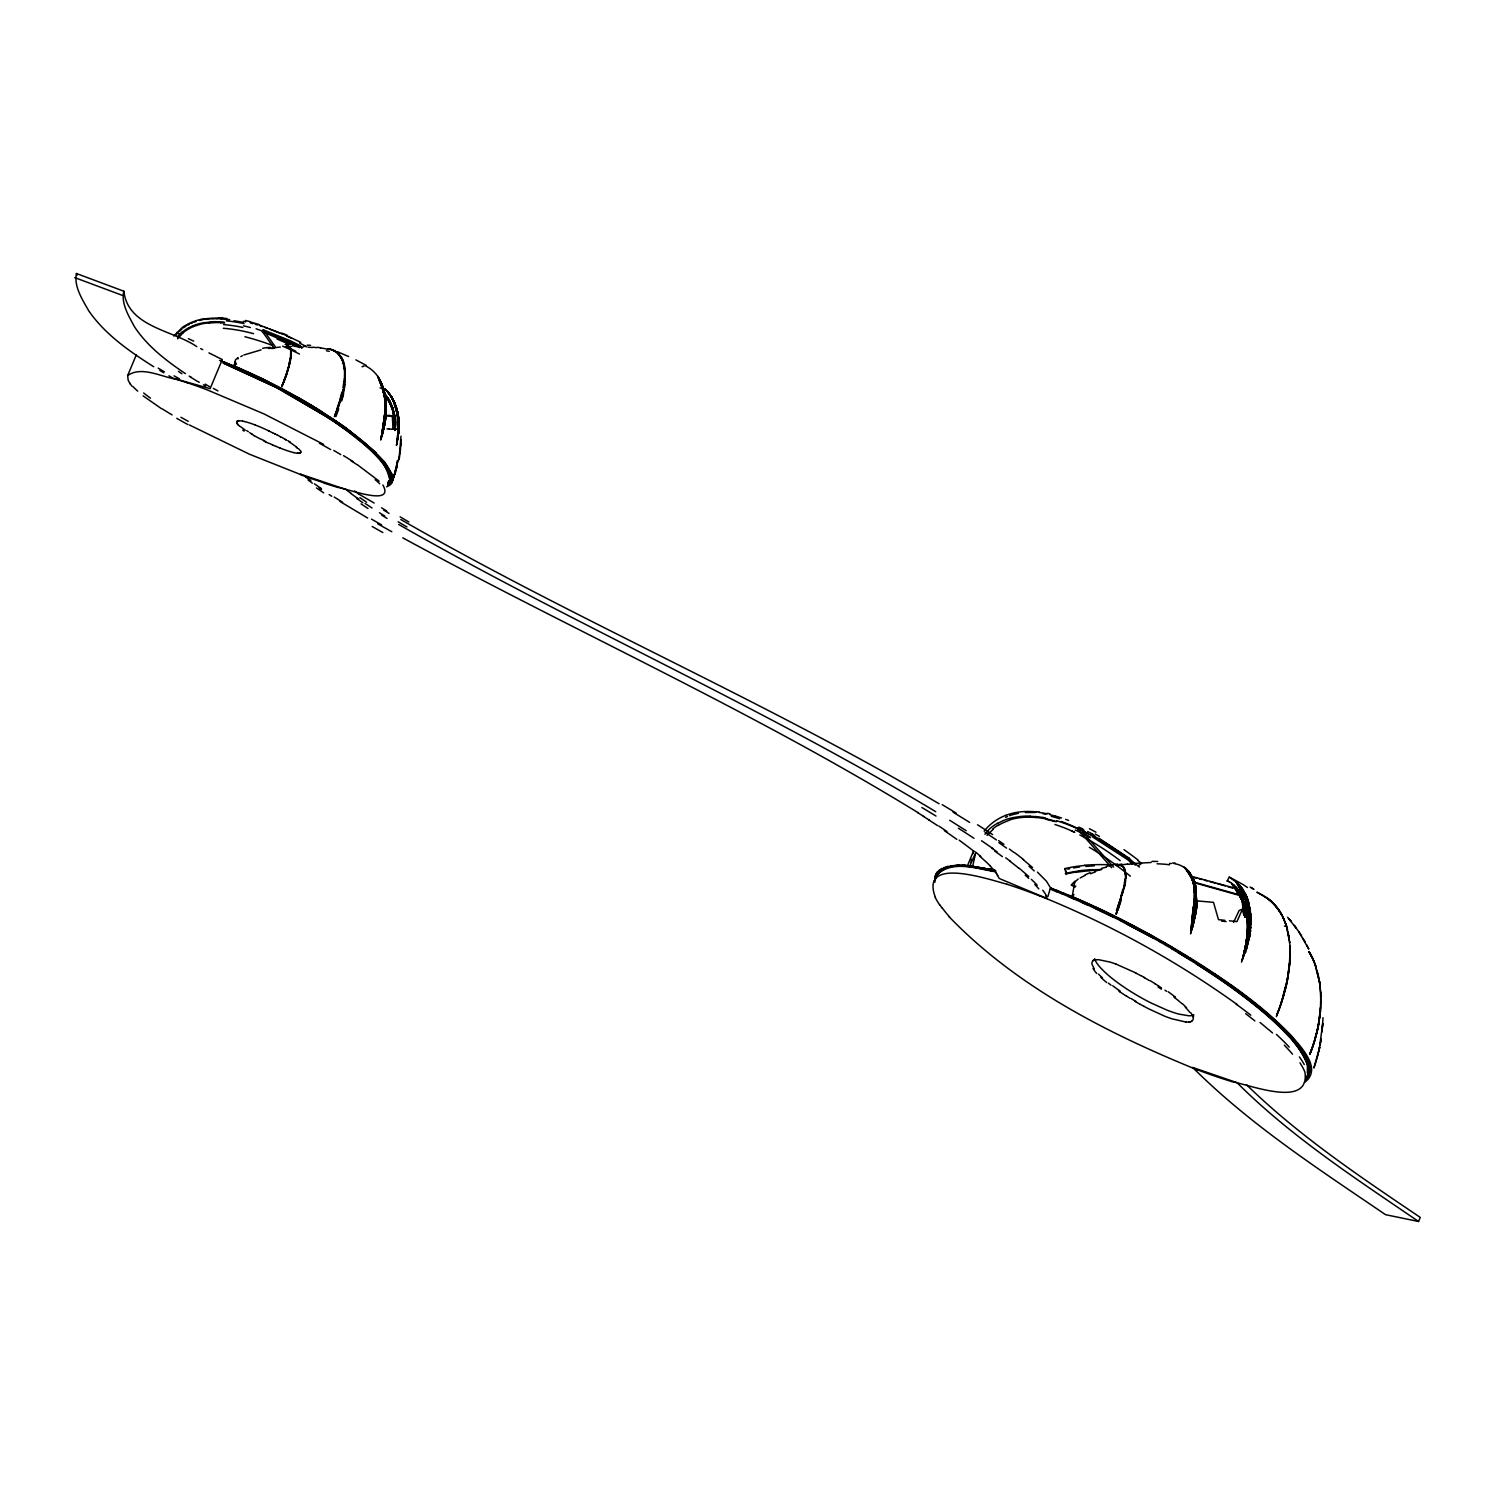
<?xml version="1.0" encoding="UTF-8"?>
<svg xmlns="http://www.w3.org/2000/svg" width="1495" height="1495" viewBox="0 0 1495 1495"><rect width="100%" height="100%" fill="white"/><g stroke="black" fill="none" stroke-linecap="round" stroke-linejoin="round"><path stroke-width="1.5" d="M385.355 416.488L385.486 402.902L385.093 418.394L382.57 433.774L385.56 414.582L385.374 400.324L385.093 418.394L381.972 435.886C385.99 416.619 389.354 393.577 377.618 376.142A49.877 40.795 -52.8 0 0 369.9 368.443L366.069 366.032M383.337 392.662C392.699 402.211 395.764 416.208 394.755 429.214L398.511 429.196C399.371 414.563 395.596 399.128 384.757 388.663C395.128 398.735 399.52 413.629 398.997 427.832L397.408 411.312L399.034 422.524L398.455 433.998L398.959 424.374L396.138 407.032L398.399 416.544L398.455 433.998M398.417 418.768L398.399 431.326L396.904 409.649L396.007 406.603L398.417 418.768L398.455 430.261L398.268 417.441L398.417 418.768L396.474 408.116L391.522 396.923L396.474 408.116L398.548 420.114L398.305 432.391C399.819 417.535 396.941 401.37 386.271 390.251C398.305 402.828 400.529 421.31 397.745 437.773C400.268 422.655 398.642 406.135 389.074 393.596C397.221 404.771 399.987 418.974 398.567 432.578L398.343 415.759L399.128 424.561M1247.876 930.189L1247.97 904.344L1245.503 896.309L1247.876 930.189L1247.465 902.251L1237.711 883.153L1229.096 877.042L1227.358 880.798C1241.018 887.114 1246.026 902.718 1246.026 916.865L1242.382 896.346M344.859 374.647L344.859 372.685M398.716 429.756L397.24 410.807L393.615 400.959L398.623 419.31L397.427 439.941L398.716 429.756L397.595 438.857L398.212 416.021L392.606 399.034L396.736 408.939L398.623 419.31M1247.708 931.871L1248.418 906.512L1239.523 885.021C1252.492 899.355 1248.83 921.294 1246.83 938.748L1247.97 904.344L1237.711 883.153C1254.099 905.036 1251.782 934.45 1242.551 958.501L1250.68 930.451L1245.634 952.595M291.338 352.596L290.516 360.183M390.868 479.689L390.868 478.437A282.761 48.606 22.7 0 0 390.438 475.746A300.364 51.634 22.7 0 0 389.391 472.756A313.782 53.951 22.7 0 0 386.663 467.767A332.955 57.24 22.7 0 0 382.608 462.217A341.047 58.641 22.7 0 0 377.319 456.255L372.965 451.901A341.047 58.641 22.7 0 0 365.584 445.174A332.955 57.24 22.7 0 0 360.033 440.52A313.782 53.951 22.7 0 0 350.839 433.307A300.364 51.634 22.7 0 0 344.168 428.411A282.761 48.606 22.7 0 0 333.46 420.936L279.901 389.111L223.129 362.874M398.978 459.806L400.996 436.166M1244.531 915.127L1244.625 906.176L1241.654 896.907L1243.728 915.276M395.11 428.374L393.204 409.985L389.354 400.753L394.082 413.498L395.054 429.196L394.026 413.573L388.345 398.754L393.334 410.62L395.11 428.374L392.662 408.266L383.505 392.606C392.718 402.734 395.951 416.769 394.736 430.149C396.025 418.17 393.372 405.444 386.084 395.708C389.504 400.324 401.968 427.458 392.475 429.102M398.773 420.992L397.259 441.044M1174.117 863.605C1203.157 868.128 1193.44 908.642 1192.449 927.647L1197.476 900.924L1213.51 902.363L1218.462 919.631L1224.816 920.303M394.886 420.506L394.717 430.28L394.773 419.235L392.494 407.743L394.886 420.506L394.773 429.065L394.643 417.965L394.811 430.186L394.325 415.087L388.345 399.015L392.662 408.266L395.371 422.842L394.325 414.321L395.334 427.906L393.278 410.209M1244.812 949.4L1249.577 925.498L1249.764 907.409C1252.773 922.116 1247.989 937.047 1244.401 951.212C1248.531 932.787 1254.398 911.707 1245.41 893.804L1249.521 915.631L1246.83 938.748M1125.642 877.247L1124.782 869.492M1244.475 914.921L1244.625 906.176L1236.982 888.217L1245.036 908.212L1245.877 914.622L1241.224 894.122L1245.653 912.417L1245.316 916.659M1125.828 877.528L1125.586 876.089M1279.776 1007.611A211.412 195.602 -42.1 0 0 1283.588 995.633A194.836 180.409 -41.9 0 0 1286.653 983.71L1287.382 979.673A162.17 149.911 -42.3 0 0 1289.195 968.012L1289.979 953.044M1290.204 956.781L1289.961 949.437M1192.861 910.343L1191.104 932.17C1192.917 910.791 1204.858 883.825 1184.246 867.156L1194.954 882.536L1196.953 906.194L1194.094 879.396L1197.252 903.522M395.054 429.046L394.082 413.498L391.933 406.285L394.456 415.311L395.334 426.243L394.755 417.142L392.643 408.21L395.128 427.047L394.568 416.638L392.082 406.584L387.261 397.334C393.465 406.771 395.783 418.394 394.829 429.57M1308.293 1071.915L1308.162 1068.047A464.254 79.814 22.7 0 0 1306.275 1061.431A504.207 86.691 22.7 0 0 1302.369 1053.882L1300.631 1051.172A541.994 93.176 22.7 0 0 1296.501 1045.491M934.412 881.134L935.758 874.724M934.786 880.237L934.954 878.107M1309.433 1072.42L1308.312 1064.253A489.986 84.243 22.7 0 0 1306.368 1059.506A518.503 89.139 22.7 0 0 1303.547 1054.349A534.35 91.868 22.7 0 0 1299.828 1048.817A553.318 95.138 22.7 0 0 1292.652 1039.866A564.194 97.007 22.7 0 0 1276.562 1023.421A553.318 95.138 22.7 0 0 1264.62 1012.825A534.35 91.868 22.7 0 0 1255.781 1005.537A518.503 89.139 22.7 0 0 1246.288 998.099A489.986 84.243 22.7 0 0 1230.927 986.756L1194.243 961.64M1309.975 1069.392L1309.153 1074.176M400.996 439.717L400.753 445.809L400.903 443.286M1322.047 1031.924L1323.019 1017.665M394.755 428.673C395.82 416.451 392.662 403.725 384.832 394.119C392.587 403.818 395.895 416.488 394.811 428.785M1244.718 917.014L1244.625 906.176L1235.318 886.479L1244.158 904.213L1244.289 913.296M344.523 376.516L344.597 374.498A60.08 28.237 -61.8 0 0 342.243 359.136M1244.7 916.827L1245.036 908.212L1238.514 890.067L1245.372 910.287L1244.999 916.771M394.549 402.94L397.67 412.676L398.885 422.674L398.062 414.601L395.39 404.958L398.716 422.823L398.231 433.457C400.025 417.479 396.53 400.305 384.757 388.663M1249.446 928.059L1250.268 910.436L1249.241 930.675L1244.401 951.212M291.039 353.381L290.983 354.352A57.128 9.269 -66.8 0 1 290.628 357.66L290.236 360.052M385.504 405.537L384.794 420.338L381.972 435.886M394.717 429.812L393.708 412.078M398.716 422.823L398.118 434.54C400.043 419.703 397.446 403.669 387.71 391.896C397.726 404.042 400.062 420.394 398.006 435.606C399.763 422.524 398.436 408.658 391.522 397.165L396.175 407.126L398.436 417.666L398.773 428.355M1280.897 1003.575A205.151 189.454 -42.5 0 0 1284.448 991.596A193.565 178.765 -42.5 0 0 1286.504 983.691A180.353 166.786 -42.2 0 0 1287.943 975.824A153.35 141.763 -42.3 0 0 1289.961 960.519L1289.998 956.8M1125.586 878.63L1125.548 877.397M1244.943 917.22L1245.372 910.287L1239.934 892.029L1245.653 912.417L1245.279 916.958M238.023 357.697L235.537 359.79L233.968 366.593A92.914 15.978 22.7 0 1 243.535 370.741L244.619 371.227A101.604 17.473 22.7 0 1 250.001 373.657L251.085 374.161A111.116 19.099 22.7 0 1 257.589 377.226L259.775 378.272M1322.533 1026.972L1322.776 1023.29L1319.263 1049.042M385.729 412.695L384.962 393.353L385.43 420.357L382.832 432.728L385.729 412.695L385.168 397.782L385.56 414.582L383.112 431.7L385.878 410.826L384.85 395.315M1194.355 920.247L1195.925 899.504L1193.87 884.797L1195.757 901.635L1194 921.705L1195.533 903.802L1194.187 887.245L1195.757 901.635M1289.512 964.275L1289.811 960.519M1249.241 930.675L1250.624 913.576L1248.998 933.31L1243.971 953.025L1248.68 935.982L1250.866 916.79L1248.68 935.982L1243.522 954.838L1250.997 923.462L1250.997 920.079L1248.306 938.692L1243.055 956.669L1250.885 926.919L1246.867 946.97L1241.504 962.182M1318.721 1023.01L1320.477 1007.406M1320.365 1011.293L1320.814 995.95M400.436 449.752L400.716 446.519M398.791 426.953L397.894 436.69C399.875 422.562 398.492 407.462 390.344 395.353L394.867 403.575L397.932 414.395L398.754 424.188M344.242 378.683L343.065 387.411M384.72 416.526L381.038 439.025L385.28 410.957L381.356 437.979M290.983 356.782L291.245 350.914M1320.421 1011.255L1319.375 1019.104M400.062 453.004L400.361 450.443L399.034 459.47L399.501 456.909M385.261 394.979L385.261 421.366L385.504 396.642L377.618 376.142L385.261 394.979L385.43 420.357C382.888 414.059 393.577 413.685 392.475 419.198A123.711 112.891 57.1 0 1 392.849 429.252L395.353 429.252M1246.55 940.504L1249.521 915.631L1246.55 896.309L1249.633 918.023L1245.578 945.812L1249.652 922.976L1249.166 904.475L1249.577 925.498L1245.204 947.606M1192.449 927.647L1194.58 910.548L1194.468 895.243L1194.954 908.269L1193.253 924.658L1195.271 906.007L1194.393 889.805L1195.533 903.802L1193.645 923.181L1195.271 906.007L1194.486 892.478L1194.954 908.269L1192.861 926.134L1194.355 898.103M290.553 357.772L290.721 349.363M389.466 478.68C383.038 450.238 351.755 435.419 330.619 418.45M1228.61 881.433L1229.525 882.013M387.541 485.445L390.363 481.932L391.354 477.297A282.761 48.606 22.7 0 0 390.924 474.588A300.364 51.634 22.7 0 0 389.877 471.598A313.782 53.951 22.7 0 0 387.149 466.627M391.335 478.531L390.756 481.016M343.7 385.299L344.037 383.094M1193.814 908.717L1193.384 911.333M936.094 878.63L936.375 876.874M1308.013 1073.653L1308.648 1066.907A464.254 79.814 22.7 0 0 1306.761 1060.291A504.207 86.691 22.7 0 0 1302.855 1052.742L1301.117 1050.032A541.994 93.176 22.7 0 0 1296.969 1044.332M934.842 878.369L935.235 876.35M1309.919 1071.261L1308.63 1075.821M1320.571 1042.37L1321.188 1038.651M385.093 418.394L382.272 434.839L385.448 408.228L381.673 436.932M971.059 862.148L971.563 859.289M1250.997 923.462L1247.391 944.186L1242.046 960.332L1250.343 934.039L1246.269 949.774M1320.403 1043.23L1320.104 1045.005L1320.814 1040.95M1287.905 975.73L1287.176 979.655A184.24 170.094 -42.6 0 1 1285.289 987.522M398.156 436.858L396.437 445.417L398.305 435.437M396.025 467.617L396.455 465.207M1192.898 913.987L1193.141 912.641M396.661 444.314L396.885 443.23M972.778 865.717L975.282 854.729M1124.147 888.236L1124.502 886.498M380.702 440.072L383.281 428.168M1318.758 1051.265L1319.599 1047.434L1313.899 1067.953M1318.852 1050.854L1319.693 1047.042M341.925 394.437L342.486 392.082M1317.824 1055.059L1318.665 1051.658M136.363 354.745L127.636 375.619L128.196 380.291A301.093 37.431 20.6 0 0 130.383 383.841M1316.572 1059.656L1317.73 1055.47M394.549 474.793L395.203 472.42M389.242 481.409L390.027 479.166A268.539 46.177 22.7 0 0 390.046 475.485L389.746 474.102A299.467 51.484 22.7 0 0 387.934 469.542L385.972 466.16A323.069 55.539 22.7 0 0 383.43 462.553A335.029 57.595 22.7 0 0 378.515 456.704A340.374 58.511 22.7 0 0 372.348 450.387A335.029 57.595 22.7 0 0 362.313 441.417L350.372 431.924A299.467 51.484 22.7 0 0 340.318 424.58L336.767 422.113A268.539 46.177 22.7 0 0 325.63 414.657L321.761 412.171M340.411 399.109L339.701 401.538A91.27 42.477 -62 0 1 337.272 408.957L334.581 416.582M972.834 853.776L973.619 851.141M1307.378 1073.317L1307.396 1064.795M1315.301 1063.823L1316.441 1060.067M288.068 370.031L286.554 374.759A44.887 8.129 -65.5 0 1 284.816 379.674M935.889 878.032L936.879 875.248M1307.508 1075.297L1308.499 1072.513M286.797 373.021L287.302 371.451M339.178 404.136L337.515 409.088M286.479 374.834L287.003 373.245M393.54 477.092L392.101 481.801L392.942 479.503A86.878 82.898 78.8 0 0 395.072 472.42L396.1 467.599A85.028 81.309 78.1 0 1 393.615 477.129M1314.03 1067.561L1315.151 1064.216M967.919 864.671L973.114 851.963M286.199 374.703L281.808 386.42L284.741 379.749M1119.792 903.559L1118.335 907.689M336.263 411.461L337.16 408.976M1119.363 905.746L1116.111 914.155L1117.475 909.82M1279.645 1007.574L1276.599 1015.423A211.131 195.247 -42.2 0 0 1283.327 995.502M1147.394 934.095L1144.18 932.338A232.809 40.029 22.7 0 0 1134.481 927.143A217.167 37.338 22.7 0 0 1129.622 924.601A191.248 32.89 22.7 0 0 1106.991 913.221A161.946 27.844 22.7 0 0 1097.33 908.624A139.857 24.051 22.7 0 0 1072.064 897.28L1074.905 881.228L1071.354 885.04L1074.886 887.208L1075.802 885.993M335.31 413.947L336.375 411.443M1318.964 1023.01A164.73 161.385 54.9 0 1 1316.347 1034.802A175.027 171.383 55.5 0 1 1311.433 1050.35L1309.844 1054.181L1311.152 1050.237M334.338 416.451L335.422 413.947M1118.484 907.577A57.053 12.857 -65.1 0 1 1116.036 913.95L1117.008 912.025M970.049 865.287L975.581 852.972M153.723 366.742C129.691 351.512 105.416 334.749 88.915 311.091C82.561 300.009 73.629 286.236 76.451 273.51L123.861 291.226C127.991 326.994 172.411 329.984 196.779 346.597M185.455 373.638C166.281 360.781 147.332 346.279 134.475 326.77C128.832 316.174 120.759 303.167 123.861 291.226M274.37 348.447L262.466 331.684L263.251 329.797L289.937 340.598L300.252 345.663L301.728 347.886M300.252 345.663L299.467 347.55L262.466 331.684M1047.845 896.645L1050.499 887.824L1046.556 881.359L1037.437 872.108M1078.773 827.763L1077.97 829.65L1111.645 867.661M1132.07 864.297L1128.519 860.204L1129.304 858.317L1099.012 838.284M1418.549 1221.49C1355.722 1178.527 1291.119 1136.686 1237.019 1082.66L1192.674 1067.449C1250.119 1124.819 1318.758 1169.165 1385.529 1214.669L1418.549 1221.49L1420.25 1217.397C1359.871 1176.602 1298.763 1135.77 1246.456 1084.66M287.096 346.223L286.816 346.092M329.947 349.101L328.171 348.709M1116.522 865.343L1119.512 865.175M388.943 480.568L388.831 480.811A222.325 38.216 22.7 0 1 388.438 481.539A213.094 36.627 22.7 0 1 388.121 482.007M390.27 482.025L390.849 480.773M936.393 876.406C947.4 857.887 974.553 867.399 991.671 869.567M1307.994 1074.139L1305.826 1078.194M1072.064 897.28L1073.971 894.44M935.272 875.883L936.505 873.211M1309.115 1074.662L1305.714 1079.988M127.636 375.619C141.259 365.696 161.198 376.777 176.148 379.244M1233.543 922.434L1239.131 910.492L1242.513 909.016L1236.963 921.611L1229.451 920.789M233.968 366.593L234.958 363.266L234.36 366.032A90.41 15.548 22.7 0 1 237.574 367.434A98.427 16.931 22.7 0 1 242.003 369.358A99.922 17.174 22.7 0 1 245.329 370.835A107.266 18.445 22.7 0 1 250.917 373.376A113.19 19.454 22.7 0 1 257.645 376.516A121.039 20.818 22.7 0 1 259.887 377.581A126.421 21.734 22.7 0 1 268.876 381.972A145.576 25.023 22.7 0 1 283.377 389.447L285.601 390.643A156.863 26.966 22.7 0 1 289.993 393.017A155.312 26.704 22.7 0 1 293.282 394.829A162.88 28.013 22.7 0 1 296.552 396.642A193.322 33.245 22.7 0 1 301.934 399.707L305.13 401.557M389.261 481.259L387.878 483.016M388.158 483.315L389.728 480.25A268.539 46.177 22.7 0 0 389.578 476.625L389.279 475.242A299.467 51.484 22.7 0 0 387.467 470.682L385.504 467.318A323.069 55.539 22.7 0 0 382.944 463.693A335.029 57.595 22.7 0 0 377.973 457.788A340.374 58.511 22.7 0 0 371.881 451.546A335.029 57.595 22.7 0 0 361.846 442.557L349.905 433.064A299.467 51.484 22.7 0 0 339.832 425.739L336.282 423.272A268.539 46.177 22.7 0 0 325.144 415.816L275.192 386.925L223.297 363.173M389.634 482.941L390.382 481.782M937.122 874.893C952.222 859.532 977.468 869.025 995.894 871.809M936.393 873.454L937.477 871.828M936.019 874.369C951.325 858.99 976.702 868.539 995.315 871.361M1307.303 1077.82L1308.368 1076.176M173.738 336.039L182.577 327.218A41.337 39.505 -53.2 0 1 185.586 325.387A45.635 43.187 -50.4 0 1 191.958 322.229A52.493 49.204 -47.6 0 1 197.097 320.378A59.669 55.464 -45.3 0 1 200.722 319.519M175.812 335.347L176.915 333.946M177.55 338.823L182.932 332.993M1138.91 865.306L1141.563 863.4L1137.975 860.597M987.018 835.35L993.091 829.37M1071.354 885.04L1078.175 879.041M177.569 336.786L178.671 335.59M388.868 483.782L389.746 482.698M984.906 834.247L987.933 831.108M937.365 872.071L941.738 868.408M1306.107 1079.072L1307.396 1077.559M387.915 484.548L388.962 483.539M182.166 332.282L184.67 330.339A38.627 36.216 -46.9 0 1 188.725 327.797M938.561 870.8L947.961 866.166M235.332 365.247L235.051 362.089M183.287 327.91L186.202 325.947M240.807 356.632L242.396 355.698M1197.476 900.924L1194.561 902.457L1196.206 902.606M243.853 354.988L261.083 349.886M1005.481 817.373L1007.518 816.513M943.494 867.773L959.248 865.007M1095.2 871.23L1101.591 869.212M200.162 324.284L205.376 323.2A68.116 62.285 -40.9 0 1 209.02 322.901M1190.039 1021.87L1188.693 1022.075M1116.429 865.53L1117.755 865.287M1095.069 959.977L1096.414 959.771A52.605 8.391 23.2 0 1 1098.806 959.734L1110.224 962.126A25.023 3.906 23.2 0 1 1115.999 964.107M204.759 322.546L201.264 323.219A52.661 48.98 -45.2 0 0 196.256 324.546A46.775 43.635 -45.9 0 0 193.135 325.704M286.143 346.373L289.04 346.485L290.31 347.999M268.651 348.503L272.725 347.905M1121.68 864.857L1127.697 864.017M950.371 865.923L966.088 865.25M275.659 347.55L280.35 347.064M1117.382 865.343L1118.652 865.194M1117.681 865.474L1119.419 865.362M1132.182 863.531L1151.131 862.503M285.695 346.653L291.413 346.448M1025.383 812.514L1035.306 812.476M388.588 416.115L392.176 415.909M295.15 346.448L300.532 346.335M398.511 429.196L396.773 429.233M1169.52 863.475L1171.426 863.493M1030.167 816.102L1027.738 816.064A107.92 87.177 80.5 0 0 1020.674 816.457L1013.984 817.447A84.355 68.135 87.5 0 0 1007.63 818.998A75.572 60.678 -89.2 0 0 1001.706 821.353A70.433 56.193 -86.9 0 0 997.987 823.315M304.027 346.354L305.746 346.41M962.462 865.306L994.212 869.847M287.264 346.242L288.329 346.186M389.242 429.009L392.811 429.252M1186.245 1022.113L1172.061 1018.843A25.247 4.242 23.2 0 1 1164.474 1016.095L1149.263 1009.106A52.661 8.727 23.2 0 1 1144.03 1006.359M297.841 453.247L297.356 453.209A28.087 3.177 21.3 0 1 295.823 453.041A22.873 2.598 21.3 0 1 293.786 452.611M1119.138 865.231L1120.297 865.25M1036.521 811.692L1039.156 811.972M1226.106 921.593L1221.508 921.088M969.694 865.811L995.689 870.464M384.794 415.629L387.261 415.928M317.351 347.307L320.491 347.737M242.564 421.067L238.901 420.674A44.065 5.102 20.9 0 0 238.247 420.768M1042.968 817.447L1045.64 817.952M1120.017 865.119L1121.044 865.418M1119.923 865.306L1121.642 865.848M1047.304 813.28L1050.088 813.878M287.769 346.279L290.628 349.531M243.423 321.35L245.741 321.855M293.711 452.574L292.983 452.406A17.921 2.037 21.3 0 1 290.665 451.77A16.071 1.794 21.2 0 1 282.349 448.911A17.921 2.093 21.3 0 1 280.219 448.182M1193.328 876.836L1232.515 887.525M1194 877.584L1196.598 878.219M329.61 349.157L331.385 349.456M329.853 349.288L332.675 350.092M1195.084 882.947L1239.131 895.318M1194.412 882.199L1238.57 894.608M1199.214 878.854L1201.812 879.508M1204.409 880.181L1207.026 880.854M331.554 349.979L333.609 350.54M250.431 323.013L252.804 323.63M1209.623 881.545L1214.856 882.966M1217.453 883.676L1225.283 885.918M1231.226 1081.558C1248.549 1084.193 1310.218 1109.365 1304.948 1072.27A489.93 80.58 21.3 0 0 1301.472 1065.3L1299.996 1062.833M255.178 324.303L257.57 325.013M1227.881 886.684L1233.095 888.236M256.093 328.807L277.659 336.506L301.99 347.886M1006.808 884.143C989.97 879.938 919.219 855.121 935.384 897.336M1056.722 820.736C1085.202 829.538 1110.654 845.908 1134.238 863.811M259.252 325.05L281.938 333.852M259.981 325.742L262.391 326.508M331.049 349.512L332.768 349.905M187.137 382.683L190.968 383.972A78.487 9.25 21.8 0 1 207.057 389.803L264.129 413.984L323.649 444.389M337.571 351.774L348.615 356.52M264.821 327.312L267.231 328.152M1120.745 865.287L1122.353 865.979M311.128 478.736L249.422 454.2L189.398 424.972M269.679 329.031L279.49 332.824M74.75 277.603L122.16 295.3M1115.961 964.069L1135.77 972.89M1197.532 1069.971C1107.44 1033.288 1017.422 987.578 949.175 916.827M219.653 360.426L223.783 362.033M1050.742 887.918L1057.002 890.609M1050.63 888.179L1075.615 898.364M1050.256 889.076L1056.516 891.767M1040.352 896.122C1109.907 924.19 1176.154 960.687 1237.075 1004.472M223.615 361.715L262.709 379.02L301.878 400.137M223.502 361.977L227.95 363.696M1056.834 890.31L1063.132 893.094M1056.348 891.468L1062.646 894.253M227.726 363.659L232.173 365.434M332.507 349.774L334.058 350.447M332.413 349.961L336.356 351.979M1309.713 1054.068L1309.9 1054.143A178.877 175.158 55.4 0 0 1315.282 1038.763M1063.001 892.814L1069.336 895.673M1062.515 893.954L1075.129 899.504M231.968 365.415L249.385 372.965M275.996 446.37L277.08 446.818A21.154 2.373 21.3 0 0 280.275 448.126M1069.243 895.412L1081.931 901.13M1068.757 896.551L1087.818 905.148M281.135 333.142L300.757 342.318M355.903 359.884L366.182 365.378M236.285 367.228L244.974 371.022M392.195 481.782L392.008 481.708A86.56 82.674 78.4 0 0 395.577 469.972M1075.447 898.346L1120.876 919.369M1081.913 900.887L1127.323 922.957M1081.446 902.046L1120.39 920.528M272.688 444.931L269.343 443.398M282.144 386.514L281.808 386.42A44.831 8.11 -65.5 0 0 286.685 373.133M249.366 373.021L253.758 374.983M1094.789 906.717L1114.336 916.099M1094.303 907.876L1113.85 917.257M253.758 375.058L293.338 395.297M268.24 430.616L269.362 431.158M258.186 377.132L284.648 390.55M1082.716 829.613L1084.043 830.267M260.859 378.796L263.045 379.861A130.943 22.518 22.7 0 1 268.502 382.552A135.746 23.341 22.7 0 1 272.856 384.757M208.926 352.895L222.288 359.566L210.122 388.663L173.046 378.179L168.935 375.824M1259.911 893.711L1256.903 892.179L1267.984 898.644A60.174 55.595 -42.4 0 1 1278.505 909.521A63.295 58.473 -42.8 0 1 1283.159 917.388L1284.448 920.21M1121.343 865.698L1122.857 866.558M1120.652 919.5L1153.467 936.655M1120.166 920.658L1152.981 937.813M333.721 350.503L335.291 351.082M202.722 349.643L200.704 348.615M1127.155 922.826L1133.864 926.358M1126.669 923.985L1159.429 941.42M280.462 388.719L278.294 387.579A151.873 26.106 22.7 0 0 273.959 385.318M1133.659 926.209L1140.386 929.815M281.546 389.298L285.881 391.615A164.114 28.218 22.7 0 1 290.179 393.97M1090.771 833.705L1094.863 835.929M1140.143 929.647L1153.355 936.898M1141.059 975.656L1144.591 977.599M1143.974 1006.359L1140.442 1004.416M280.275 436.708L281.322 437.287M402.809 537.845C573.762 631.077 752.172 710.723 918.248 812.775M288.684 392.699L310.25 405.052M1092.714 837.05L1128.519 860.204M1146.609 933.16L1178.807 951.586M391.821 531.753L377.73 523.829M254.225 435.662L258.336 437.923A65.014 7.643 20.9 0 0 260.485 439.044M1259.818 893.618L1262.677 895.281M297.748 397.446L308.306 403.426A199.994 34.385 22.7 0 1 311.446 405.294L313.52 406.547M1159.447 940.299L1166.287 943.924M1158.961 941.439L1165.82 945.083M1251.147 887.638L1253.969 889.301M367.639 518.036L340.019 501.479M1250.063 887.002L1253.034 888.74M1165.801 943.924L1172.641 947.624M1165.315 945.083L1172.155 948.764M205.675 386.084L203.488 384.813M285.302 439.549L286.255 440.109M939.028 803.731C764.169 700.52 576.734 620.724 400.809 519.531M1174.36 949.474L1171.239 947.624A283.658 48.774 22.7 0 0 1166.511 944.877L1163.353 943.046A278.855 47.952 22.7 0 0 1160.176 941.233A270.483 46.494 22.7 0 0 1149.001 934.973M163.628 372.741L159.815 370.461M398.735 524.483C575.033 625.172 761.721 706.761 935.702 811.673M306.195 402.342L315.576 407.799A221.148 38.029 22.7 0 1 319.65 410.303L343.364 426.038A242.769 41.748 22.7 0 1 345.999 427.906L376.086 452.63M305.615 402.304L314.342 407.537M1172.099 947.606L1214.762 974.385M1171.613 948.764L1190.767 960.033M1175.911 950.409L1180.564 953.193M198.2 381.655L199.227 382.29M1242.625 884.33L1230.03 877.415A149.388 4.934 -20.3 0 0 1229.675 877.285M1178.34 951.306L1191.141 959.117M1177.854 952.464L1208.633 971.451M953.081 812.177L969.657 822.399M1182.096 954.128L1186.694 956.931M1187.927 956.576L1169.053 945.307A293.151 50.4 22.7 0 0 1162.624 941.626A278.051 47.803 22.7 0 0 1159.391 939.794A271.529 46.681 22.7 0 0 1152.888 936.169A250.394 43.056 22.7 0 0 1141.432 929.927L1139.788 929.049A223.689 38.459 22.7 0 0 1129.902 923.854A205.207 35.282 22.7 0 0 1123.287 920.453A199.639 34.329 22.7 0 0 1119.979 918.79A191.285 32.89 22.7 0 0 1116.672 917.145A176.148 30.292 22.7 0 0 1111.719 914.697A175.999 30.255 22.7 0 0 1106.767 912.286A162.918 28.013 22.7 0 0 1096.881 907.596L1095.237 906.83A142.791 24.555 22.7 0 0 1072.513 896.701M358.295 493.78L374.124 503.03M314.455 407.294L322.471 412.284M313.8 407.219L318.379 410.041M1189.478 957.529C1225.713 980.271 1261.612 1004.584 1291.306 1035.643C1300.818 1046.78 1322.122 1068.458 1305.341 1081.819A283.041 48.662 22.7 0 1 1304.462 1082.305M1184.507 955.043L1197.196 962.929M1188.207 957.884L1192.748 960.706M384.72 516.018L379.487 512.766M949.68 820.269L966.2 830.697M386.794 511.066L381.561 507.795M335.048 350.951L337.534 352.614M334.936 351.119L338.431 353.698M1243.466 884.853L1245.111 885.9M317.818 409.705L330.096 417.535M191.154 377.319L189.211 376.086M288.965 441.772L289.824 442.314A108.799 12.222 21.5 0 1 292.198 443.884L297.356 447.696M1262.602 895.187L1265.331 896.981A61.033 56.399 -42.7 0 1 1270.227 900.737A59.875 55.315 -42.9 0 1 1280.019 912.156M1196.617 962.593L1203.139 966.742M1196.131 963.733L1219.21 978.963A464.254 79.814 22.7 0 1 1235.3 990.344A504.207 86.691 22.7 0 1 1250.138 1001.575L1254.791 1005.257A541.994 93.176 22.7 0 1 1267.741 1016.095A558.326 95.998 22.7 0 1 1296.389 1045.36M323.013 413.48L326.863 415.965M161.46 408.677L143.071 395.839M329.124 494.546L331.759 496.247M1202.541 966.387L1209.006 970.554M372.049 508.001L365.116 503.441M985.055 832.285L996.418 839.928M327.797 416.582L333.833 420.039A282.761 48.606 22.7 0 1 344.56 427.495A300.364 51.634 22.7 0 1 351.213 432.41M1208.371 970.18L1231.301 985.859M938.841 826.044L946.896 831.482M1211.791 973.039L1221.583 979.711M1245.914 886.423L1247.484 887.488M981.524 840.732L992.829 848.506M357.398 464.739L379.113 481.166M1214.856 974.123L1231.413 985.597A489.986 84.243 22.7 0 1 1246.774 996.941A518.503 89.139 22.7 0 1 1256.267 1004.378A534.35 91.868 22.7 0 1 1265.106 1011.685A553.318 95.138 22.7 0 1 1277.048 1022.262A564.194 97.007 22.7 0 1 1293.138 1038.707A553.318 95.138 22.7 0 1 1300.314 1047.659A534.35 91.868 22.7 0 1 1304.032 1053.19A518.503 89.139 22.7 0 1 1306.854 1058.348A489.986 84.243 22.7 0 1 1308.798 1063.094L1309.713 1067.654M319.183 487.912L321.575 489.556M245.329 430.205L240.209 426.374M1164.997 990.195L1166.586 991.278M1122.072 865.848L1123.474 866.857M1118.484 990.68L1120.054 991.764M1222.966 980.664L1227.021 983.504M356.688 497.592L358.707 499.031M1228.367 984.457C1257.444 1007.256 1292.334 1028.971 1307.265 1064.272M312.362 483.147L308.138 480.063M1265.256 896.888L1267.76 898.701A60.006 55.427 -42.9 0 1 1279.926 912.062L1282.99 917.481A70.9 65.5 -42.8 0 1 1286.41 926.227L1289.811 942.467M959.211 840.171L970.124 848.356A457.47 63.052 23 0 1 974.179 851.515M1009.387 849.067L1014.171 852.617M1005.743 857.794L1010.489 861.382M336.188 351.661L342.187 359.211M351.007 493.443L345.887 489.463L300.495 474.158L302.308 475.597M1173.949 996.679L1175.332 997.744M1111.103 985.242L1108.412 983.112M1022.972 859.457L1032.522 867.511M1019.272 868.315L1028.784 876.481M1065.935 869.66L1064.889 868.782L1066.346 874.313L1066.066 871.211M289.058 346.784L290.03 347.569M979.543 856L985.952 861.737A383.15 53.988 23.1 0 1 990.045 865.773M1268.732 1029.588L1272.563 1032.989M337.179 352.652L339.346 354.689A61.613 28.442 -63.4 0 1 340.972 356.95M1122.558 866.427L1123.848 867.623M1182.638 1003.911L1186.563 1007.705M1102.45 977.973L1098.545 974.123M375.544 453.172L373.358 451.004A341.047 58.641 22.7 0 0 365.957 444.277A332.955 57.24 22.7 0 0 360.407 439.623M298.72 448.911L299.093 449.285A96.932 10.876 21.3 0 1 299.953 450.313L300.252 450.649M375.656 452.91L377.618 455.284M990.082 865.792L996.567 873.267M338.169 353.567L339.103 354.558A61.575 28.442 -63.4 0 1 341.402 358.071L342.056 359.361A58.454 27.415 -61.9 0 1 344.13 367.135L344.298 368.929M1113.607 867.044L1082.23 831.762M1287.625 917.257L1298.538 931.273L1308.779 949.101L1306.611 944.765M289.413 347.083L290.46 348.914M1129.304 858.317L1135.247 865.138M1123.175 866.726L1124.745 868.819M1288.858 918.678L1291.269 921.593L1289.456 919.388M382.851 484.997C395.596 507.627 345.27 487.931 338.001 487.482A78.45 8.802 21 0 1 323.144 482.81M383.524 392.961L389.205 400.249L392.942 409.163L394.773 419.235M275.173 346.56L263.251 329.797M383.505 392.606L389.205 400.249L393.334 410.62M1294.707 925.947L1296.445 928.32L1294.165 925.218M940 905.073L941.962 907.913M1243.952 914.379L1243.036 900.438L1231.6 883.377L1243.634 902.289L1244.083 913.8M1190.805 1012.806L1191.777 1014.301M1094.303 969.003L1092.023 964.275A127.654 20.5 23.2 0 1 1091.985 962.743A114.536 18.389 23.4 0 1 1092.228 961.864A105.229 16.893 23.2 0 1 1092.752 961.154A91.905 14.763 23.2 0 1 1093.518 960.575M1123.661 867.306L1125.828 874.967A62.977 13.38 -66.7 0 1 1125.754 878.967M1123.567 867.492L1125.473 871.641M1301.64 936.038L1299.024 932.02M1281.663 914.566L1280.112 911.95A60.174 55.595 -43 0 0 1267.909 898.532M1246.886 900.214L1235.767 881.415L1247.465 902.251L1248.007 928.526L1246.232 898.233L1248.213 925.218L1246.979 918.621M1305.397 942.485L1303.005 938.299M1045.883 896.14L1047.061 898.532L1000.062 878.836M1312.124 957.79L1310.517 954.726A69.349 67.948 54.9 0 0 1308.835 951.717A69.985 68.695 54.5 0 1 1313.675 960.911L1316.291 967.377L1312.311 957.697A70.676 69.349 54.6 0 0 1309.059 951.567A72.265 70.882 54.6 0 1 1313.825 960.855M1123.997 868.128L1125.866 876.219M290.385 347.812L291.207 351.904M391.148 404.379L390.288 402.547L393.671 411.723L395.072 429.719L393.671 411.723L391.148 404.379L394.082 413.498L394.979 430.541L394.755 417.142M1282.897 917.407L1286.616 926.153M236.453 364.238L235.089 361.584M236.976 422.786L236.752 421.796A64.958 7.568 21.1 0 1 236.976 421.254A58.996 6.877 21.4 0 1 237.313 420.786M1313.582 960.93L1315.095 964.088M1314.909 964.144L1320.216 984.85M1285.513 923.05L1286.354 926.134M76.451 273.51L76.974 275.286M1316.048 967.489L1320.16 984.887L1320.889 1003.593A135.69 133.074 53.9 0 1 1319.992 1015.161A153.35 150.173 55.6 0 1 1317.955 1026.897A168.318 164.824 55.5 0 1 1314.946 1038.67M1286.541 926.059L1287.513 929.255M1317.151 970.797L1318.833 977.711M1192.954 1016.955L1193.103 1017.534A127.748 20.612 23.5 0 1 1193.197 1019.123A114.536 18.482 23.5 0 1 1192.879 1019.964A105.099 16.95 23.4 0 1 1192.319 1020.655A91.999 14.744 22.3 0 1 1191.534 1021.235M1287.232 929.217L1289.606 942.504M396.81 409.163L399.034 422.524M1288.185 932.338L1288.709 935.758M1309.414 1065.3L1309.882 1069.654M300.85 451.976L300.813 451.752A86.131 9.699 21.1 0 0 300.607 450.78M394.175 414.414L395.222 420.917L394.325 414.321M1288.821 935.608L1289.232 939.084M1319.431 981.299L1320.608 992.25M1319.487 981.262L1320.01 984.869M1244.401 905.484L1246.026 916.865M291.151 350.166L290.946 352.633M1245.223 912.324L1245.821 916.865M1244.718 894.44L1248.288 923.592L1245.503 896.309M344.373 367.284L344.56 369.059M394.736 416.432L395.371 422.842M1243.728 914.604L1242.382 898.644L1243.765 913.707L1243.634 902.289L1233.524 884.872L1244.158 904.213L1244.251 915.276M934.898 879.994L934.954 882.218M1289.531 942.411L1290.092 945.943M1125.866 873.622L1125.941 874.799M1243.036 900.438L1243.821 914.006M385.859 417.311L384.271 390.176L385.579 419.329L384.962 393.353M398.66 418.507L398.997 426.094M1320.87 992.213L1321.019 995.95M1290.148 949.418L1290.278 953.119M1029.008 866.259A455.097 62.771 22.9 0 1 1034.204 870.931M1014.899 852.86A509.104 69.237 22.6 0 1 1023.664 859.681M998.866 842.694A560.102 73.573 22.8 0 1 1006.583 848.132M998.585 840.62A590.413 78.226 22.6 0 1 1003.893 844.339M977.543 824.773A695.306 92.522 22.2 0 1 992.661 834.621M942.186 804.665A873.921 109.116 22.5 0 1 956.202 813.112M408.864 521.979A663.331 72.451 21.2 0 1 400.099 516.822M389.074 513.42A638.888 71.723 20.9 0 1 383.692 510.113M366.611 502.208A591.983 54.586 23.1 0 1 359.865 497.648M358.408 493.686A270.539 103.977 -37.6 0 1 354.502 490.939M997.221 875.192A366.125 52.568 23.3 0 1 999.295 878.518M1042.744 890.198A418.021 58.903 23.4 0 1 1046.799 896.514M996.118 873.08A362.724 52.213 23.1 0 1 997.782 875.416M1034.802 884.517A428.299 65.724 20.6 0 1 1038.763 888.815M1031.326 879.303A435.251 59.725 23.5 0 1 1037.231 885.264M1025.196 875.154A454.91 61.818 23.7 0 1 1028.728 878.331M975.413 851.963A440.857 60.772 23 0 1 980.795 856.448M1009.816 861.139A508.805 67.78 23.5 0 1 1018.637 868.09M994.698 851.085A559.728 72.283 23.5 0 1 1002.416 856.635M944.354 830.659A547.917 73.274 23.1 0 1 956.819 839.368M991.82 848.151A590.02 76.675 23.5 0 1 997.165 851.944M958.407 828.23A694.839 88.784 23.2 0 1 973.955 838.284M929.049 820.082A640.178 84.411 22.8 0 1 937.608 825.651M923.405 816.363A693.418 92.522 22.7 0 1 929.348 820.176M917.594 812.57A708.144 94.708 22.6 0 1 923.723 816.457M921.892 807.524A873.398 108.219 23.2 0 1 936.019 816.064M382.869 532.556A936.393 115.526 20.2 0 1 372.124 526.446M381.673 524.932A819.802 94.092 20.7 0 1 371.507 519.139M406.939 526.931A663.406 73.087 21.1 0 1 398.156 521.792M387.037 518.41A638.944 72.321 20.8 0 1 381.655 515.084M342.598 502.264A633.263 72.209 20.8 0 1 334.245 497.031M367.994 508.487A592.076 54.306 23.1 0 1 361.061 503.89M323.724 492.864A606.204 69.966 20.6 0 1 316.454 487.931M362.837 502.712A529.959 59.651 21 0 1 356.576 498.321M321.406 488.622A595.029 68.265 20.8 0 1 314.455 483.819M356.408 497.499A525.193 58.772 20.9 0 1 350.746 493.35M310.941 480.885A545.413 68.284 19.1 0 1 304.887 476.363M188.351 338.692A262.447 22.967 35.1 0 1 193.659 341.122M176.69 332.507A289.507 20.052 33.8 0 1 179.512 333.647M217.952 390.924A237.537 26.461 22.3 0 1 213.393 388.382M179.512 378.889A295.449 33.451 22.1 0 1 174.074 375.843M209.506 386.626A251.478 28.517 22.2 0 1 205.151 384.103M164.375 371.825A325.069 38.365 21.8 0 1 158.152 368.106M197.62 381.487A272.296 32.086 21.8 0 1 190.594 377.151M181.885 373.75A298.122 36.721 21.5 0 1 178.41 371.358M394.456 474.756A87.757 83.739 78.9 0 1 392.101 481.764M395.502 472.513A81.216 77.964 76.8 0 0 397.745 460.46A75.927 72.956 76.7 0 1 397.427 462.908M396.979 465.319A80.562 77.422 76.5 0 1 396.007 470.14M397.502 460.423A78.114 74.993 77 0 1 396.381 467.655M338.748 408.92A95.437 44.439 -62 0 1 335.889 416.619M339.253 401.669A93.288 41.411 -62.6 0 1 336.842 409.013M340.897 399.165A90.896 42.047 -62.1 0 1 337.758 409.051M341.757 394.512A87.289 40.384 -62.1 0 1 338.991 404.173M343.588 393.559A86.916 42.122 -61.4 0 1 341.645 401.034M345.046 384.551A81.776 39.375 -61.4 0 1 341.963 398.866M341.85 392.12A84.542 38.907 -62.2 0 1 340.019 399.221M342.598 393.97A80.599 38.739 -61.4 0 0 344.056 386.887A73.629 35.245 -61.3 0 0 344.953 380.197M343.102 391.821A77.665 37.076 -61.4 0 0 344.411 384.888A73.554 34.908 -61.5 0 0 344.934 380.515M343.7 387.074A79.59 37.842 -61.6 0 1 342.766 391.727M344.448 382.832A68.228 32.46 -61.4 0 0 345.102 374.441A63.313 30.068 -61.4 0 0 344.897 368.723M345.046 376.142A69.611 33.002 -61.5 0 1 344.728 380.347M344.485 368.742A64.005 30.292 -61.5 0 1 344.485 378.515M341.215 356.595A59.594 28.087 -61.6 0 1 345.158 372.423M342.093 359.772A58.66 27.172 -62.7 0 1 344 367.639M339.197 354.95A60.305 27.732 -63.6 0 1 341.981 359.94M286.236 375.095A44.7 7.98 -65.5 0 1 281.901 386.644M286.05 374.871A46.382 8.297 -65.5 0 0 289.133 364.388A49.522 7.737 -67 0 0 289.694 361.809M289.245 364.799A46.551 8.241 -65.6 0 1 286.648 373.657M290.142 360.202A48.158 8.372 -65.8 0 1 287.208 371.564M290.422 360.332A48.475 8.428 -65.8 0 1 287.956 370.162M290.161 361.64A49.522 7.811 -66.9 0 1 289.544 364.332M290.609 357.679A52.418 8.372 -66.9 0 1 289.955 361.379M290.198 358.221A52.886 8.391 -67 0 1 289.226 363.192M282.63 346.149A308.325 187.828 1.1 0 1 299.467 354.035M299.691 343.121A309.428 190.444 0.7 0 1 306.98 346.933M286.236 346.634A305.298 190.332 0.1 0 1 295.804 351.232M277.136 339.085A285.545 194.593 -4.8 0 1 289.17 344.411M286.816 336.057A292.272 198.573 -4.7 0 1 291.749 338.3M282.462 333.292A284.723 200.367 -6.9 0 1 287.395 335.441M244.9 336.749A237.051 171.925 -9 0 1 272.426 345.438M259.476 324.677A213.449 171.065 -18 0 0 254.692 323.238A199.639 163.011 -20.2 0 0 249.945 321.93M223.278 328.246A161.796 131.429 -19.6 0 1 253.571 333.703M243.498 325.835A185.268 152.583 -21.3 0 1 250.356 327.536M245.367 320.472A185.399 154.658 -23.1 0 1 250.057 321.631M223.54 324.621A143.333 121.151 -25 0 1 242.863 327.461M226.306 320.864A150.696 127.019 -24.5 0 1 244.077 323.611M233.949 320.771A154.826 131.653 -25.9 0 1 243.012 322.378M221.073 319.033A121.712 106.949 -31.7 0 1 229.688 319.687M222.606 318.192A118.516 104.538 -32.4 0 1 226.922 318.51M224.157 322.079A108.051 96.016 -34.2 0 0 220.045 321.855A97.138 87.084 -36.1 0 0 216.027 321.911M220.625 322.845A108.537 96.147 -33.5 0 1 224.717 323.069M218.438 317.706A106.182 95.082 -35.7 0 1 222.68 317.856M220.643 322.64A96.633 86.635 -36.1 0 0 216.644 322.584A79.814 72.321 -38.7 0 0 209.02 323.107M216.943 318.734A101.492 90.896 -35.8 0 1 221.11 318.79M218.382 318.155A96.484 86.673 -36.4 0 0 214.271 318.211A83.701 75.946 -38.9 0 0 208.31 318.491A73.031 66.864 -41.2 0 0 204.46 318.94M210.272 321.911A81.833 74.339 -39.3 0 1 216.065 321.668M212.869 318.79A90.616 81.814 -37.6 0 1 216.943 318.659M212.888 318.603A77.497 70.975 -41.3 0 0 206.964 319.164A68.751 63.313 -42.7 0 0 205.058 319.388M204.778 322.714A68.826 62.958 -41 0 1 210.272 322.06M200.704 319.407A65.817 60.903 -44 0 1 204.441 318.678M199.489 320.453A62.155 57.8 -45.4 0 1 203.17 319.631M193.808 326.489A47.765 44.383 -45 0 1 200.199 324.396M194.238 322.135A53.39 50.026 -47.5 0 1 195.957 321.537M188.744 327.853A41.71 38.982 -46.3 0 1 193.154 325.779M193.771 326.396A40.029 37.45 -46.4 0 0 189.398 328.508A37.506 35.095 -46.4 0 0 186.688 330.152A34.665 32.385 -46.3 0 0 182.876 332.955M190.93 323.555A46.382 43.785 -49.6 0 1 192.575 322.827M187.772 325.144A42.29 40.159 -51.3 0 1 189.323 324.322M179.363 331.404A35.114 34.105 -57.2 0 1 181.96 329.068M178.503 335.422A38.179 35.245 -45.9 0 1 182.016 332.096M291.245 394.549A182.502 31.376 22.7 0 1 296.552 397.539A184.838 31.787 22.7 0 1 298.664 398.735A210.814 36.254 22.7 0 1 301.822 400.548M302.85 401.165A183.287 31.507 22.7 0 1 305.97 402.977L306.998 403.594A195.266 33.563 22.7 0 1 310.082 405.444A202.759 34.852 22.7 0 1 313.128 407.275A213.094 36.627 22.7 0 1 316.136 409.144A222.325 38.216 22.7 0 1 319.108 410.994L333.946 419.796A282.761 48.606 22.7 0 1 344.654 427.252A300.364 51.634 22.7 0 1 351.325 432.167A313.782 53.951 22.7 0 1 360.519 439.362A332.955 57.24 22.7 0 1 366.069 444.034A341.047 58.641 22.7 0 1 373.451 450.761L385.037 462.403L392.064 474.046A242.769 41.748 22.7 0 1 392.419 475.148L391.97 482.735A221.148 38.029 22.7 0 1 391.335 483.67L390.55 484.511A199.994 34.385 22.7 0 1 389.859 485.109L388.214 486.118A174.579 30.012 22.7 0 1 387.915 486.267M392.755 415.89A254.412 8.914 0 0 1 393.54 416.096M237.855 358.221A199.62 13.063 -71.4 0 1 238.041 358.912M262.671 348.298A127.729 38.646 -29.2 0 1 267.082 347.531M266.914 347.812A135.129 36.796 -27.3 0 1 270.09 347.326M271.791 348.559A148.809 33.918 -24.2 0 1 274.725 348.167M285.153 344.467A143.838 29.956 -20.5 0 1 290.273 344.28M292.59 345.906A150.49 28.087 -18.6 0 1 296.253 345.962M299.635 347.195A116.199 45.747 -18.4 0 1 303.111 347.195M307.185 345.139A121.73 49.185 -18.8 0 1 310.624 345.364M308.325 347.251A126.645 49.223 -17.6 0 1 312.474 347.531M312.829 347.251A132.457 51.671 -17.5 0 1 316.865 347.662M320.285 347.886A144.772 56.81 -17.5 0 1 327.797 349.269M326.415 350.764A152.826 58.828 -16.7 0 1 329.292 351.362M333.74 351.063A161.348 63.388 -17.7 0 1 337.048 352.072M364.126 365.939A144.604 6.933 -15.9 0 1 363.322 366.406M366.088 365.64A123.823 5.924 -11.5 0 1 365.901 365.826M363.135 366.35A116.629 5.737 -11.3 0 1 362.052 366.78M386.999 428.859A251.627 2.71 2.4 0 1 388.906 428.99M380.048 387.878A63.818 17.977 -9.1 0 1 383.467 389.055M387.261 486.566A188.65 32.441 22.7 0 1 386.588 486.828M382.907 460.89A332.955 57.24 22.7 0 1 386.962 466.44M377.805 455.097A341.047 58.641 22.7 0 1 383.168 461.151M382.795 461.151A332.955 57.24 22.7 0 1 386.869 466.683M389.765 471.859A300.364 51.634 22.7 0 1 390.812 474.849A282.761 48.606 22.7 0 1 391.26 477.54M150.49 398.137A342.093 42.365 20.4 0 1 143.651 393.017M137.69 391.129A333.964 41.262 20.6 0 1 133.074 386.663M132.195 386.383A316.136 40.44 19.6 0 1 130.028 383.729M176.354 379.356A78.973 9.512 21.5 0 1 187.305 382.795M319.407 443.249A283.714 33.899 21.2 0 1 330.713 449.603M333.759 450.443A301.28 32.367 22.1 0 1 340.767 454.611M343.532 455.657A315.333 22.668 25.2 0 1 353.1 461.619M350.914 460.74A334.263 35.039 22 0 1 356.838 464.553M375.152 479.689A316.959 32.348 22.4 0 1 379.73 483.801M322.528 482.343A78.002 8.914 20.8 0 1 310.792 478.363M187.922 424.58A283.975 34.927 20.2 0 1 176.765 418.338M188.239 421.328A301.598 36.87 20.3 0 1 180.914 417.255M172.112 414.9A316.716 38.608 20.4 0 1 162.338 408.939M239.555 426.15A113.059 13.156 21.1 0 1 238.303 424.954M238.004 424.842A100.053 11.792 20.8 0 1 236.957 423.496M237.63 423.72A95.045 11.063 21.1 0 1 237.032 422.805M238.079 421.085A48.232 5.569 20.5 0 1 238.826 421.011M242.695 421.123A21.154 2.411 21.3 0 1 244.769 421.609M244.638 421.534A17.865 2.056 21.5 0 1 246.974 422.188A16.09 1.887 21.6 0 1 255.271 424.991M255.271 425.028A17.865 2.074 21.5 0 1 257.327 425.832L258.373 426.262A22.873 2.654 21.5 0 1 261.7 427.626L264.895 429.084A35.319 4.093 21.5 0 1 268.278 430.635M269.1 431.102A45.691 5.046 21.5 0 1 272.426 432.709M272.651 432.765A53.932 6.129 21.4 0 1 274.856 433.868M274.8 433.849A57.894 6.391 21.5 0 1 276.967 434.97M277.435 435.101A69.2 7.942 21.3 0 1 280.63 436.802M282.069 437.493A86.093 9.755 21.4 0 1 286.012 439.754M287.694 440.539A96.913 11.212 21.2 0 1 290.31 442.184M296.309 447.323A108.855 12.147 21.4 0 1 297.823 448.593M300.738 451.938A69.237 7.755 21.6 0 1 300.663 452.723M300.439 452.649A57.95 6.428 19.2 0 1 299.934 452.854A53.839 6.092 20.9 0 1 299.411 453.004M299.86 453.191A44.831 5.12 21.4 0 1 298.869 453.34M298.439 453.153A37.076 4.186 21.1 0 1 297.505 453.097M275.79 446.37A28.106 3.289 21.2 0 1 272.408 444.893M268.539 443.249A44.009 5.232 20.9 0 1 265.12 441.623M265.699 441.754A48.457 5.737 20.9 0 1 263.475 440.651M264.671 440.932A58.959 6.578 21.2 0 1 261.401 439.287M254.318 435.699A95.194 11.1 20.9 0 1 251.403 434.017M252.468 434.316A100.501 11.549 21.1 0 1 249.684 432.672M244.096 431.121A99.586 13.829 18.8 0 1 242.695 430.093M248.413 431.737A113.078 12.95 21.3 0 1 246.768 430.672M1309.826 1054.162A178.559 174.84 55.4 0 0 1315.058 1038.707A166.263 162.824 55.6 0 0 1318.814 1023.029M1316.142 1034.746A174.728 171.159 54.7 0 1 1311.283 1050.294M1318.048 1026.915A167.085 163.684 54.9 0 1 1316.217 1034.764M1319.767 1015.161A155.162 151.892 56.2 0 1 1317.805 1026.897M1281.14 1003.631A214.738 198.573 -42.2 0 1 1276.375 1016.619M1281.159 1003.556A205.17 189.734 -42.2 0 0 1284.71 991.577A193.546 179.213 -41.9 0 0 1286.765 983.654A178.26 164.973 -42 0 0 1288.298 975.861M1285.177 987.504A198.723 183.53 -42.5 0 1 1283.084 995.464M1289.213 964.182A156.657 144.66 -42.7 0 1 1287.681 975.712M1289.045 968.087A163.852 151.481 -42.3 0 1 1287.924 975.824M1289.905 960.425A151.668 140.268 -42.2 0 1 1289.195 968.012M1116.335 910.418A55.726 12.465 -65.2 0 0 1119.811 900.7A55.502 12.408 -65.4 0 0 1122.11 893.206M1121.399 899.654A55.521 13.586 -64.7 0 1 1117.83 909.913M1121.568 895.075A55.82 12.352 -65.4 0 1 1117.83 906.587M1122.222 893.524A55.483 12.315 -65.4 0 1 1120.017 900.924M1123.642 888.123A55.894 12.315 -65.7 0 1 1121.867 895.206M1122.577 890.198A55.633 12.259 -65.7 0 1 1121.157 895.505M1122.427 892.851A55.82 12.408 -65.6 0 0 1123.306 889.301A56.231 12.483 -65.7 0 0 1124.016 885.9M1122.801 892.889A55.745 12.39 -65.6 0 0 1123.661 889.338A56.287 12.558 -65.6 0 0 1124.371 885.937M1125.174 882.33A57.352 12.764 -65.7 0 1 1124.333 887.245M1124.576 882.648A57.445 12.726 -65.8 0 1 1123.698 887.563M1125.455 878.836A58.361 13.006 -65.7 0 1 1124.67 884.984M1125.66 880.349A57.913 12.913 -65.7 0 1 1125.025 885.04M1125.118 880.013A59.669 12.539 -66.8 0 1 1124.726 883.04M1124.819 879.882A59.688 12.539 -66.8 0 1 1124.446 882.91M1125.249 878.537A60.435 12.857 -66.6 0 1 1124.969 881.433M1087.687 831.556A240.303 175.849 60.6 0 1 1093.2 834.416M1083.37 831.369A234.771 173.999 61.7 0 1 1087.426 833.369M1078.194 828.062A226.698 170.692 63.3 0 1 1083.52 830.529M1095.218 834.042A250.282 179.25 59 0 1 1099.404 836.378M1083.52 833.705A235.07 169.197 59.3 0 1 1090.117 837.181M1078.848 827.109A223.97 166.132 61.8 0 1 1082.81 828.959M1084.809 865.194A261.943 244.32 86.3 0 1 1108.991 864.745M1093.032 869.828A239.312 223.241 -83.4 0 1 1101.665 869.529M1089.743 870.538A254.748 237.873 89.3 0 1 1096.078 870.277M1078.605 870.856A199.956 186.445 -82.6 0 1 1093.013 869.604M1094.321 865.829A224.904 209.636 -83.7 0 0 1090.023 866.11A205.376 191.323 -82.7 0 0 1085.818 866.483M1075.709 872.389A183.549 170.916 -79.9 0 1 1089.762 870.763M1064.851 868.595A165.59 154.172 -82.1 0 1 1084.828 865.437M1065.3 873.491A151.537 140.717 -77 0 1 1078.624 871.024M1073.616 867.922A166.842 155.331 -81.8 0 1 1079.614 866.988M1066.271 873.94A142.754 132.756 -78.4 0 1 1075.671 872.108M1067.822 869.174A141.072 131.018 -78.8 0 1 1069.729 868.763M1118.578 851.496A312.642 199.396 53.7 0 1 1139.47 867.081M1089.332 847.291A284.013 182.035 54.2 0 1 1130.351 876.163M1123.978 849.665A309.689 202.965 54.7 0 1 1138.143 860.092M1071.074 830.585A252.543 170.094 55.7 0 1 1073.952 831.986M1079.801 834.957A252.543 170.094 55.7 0 1 1120.204 860.653M1095.218 836.826A276.65 186.669 55.7 0 1 1118.372 851.589M1089.425 828.735A249.534 179.12 59 0 1 1095.966 832.21M1075.204 830.024A228.959 166.992 60.5 0 1 1090.565 837.686M1061.394 821.484A215.429 156.826 60.1 0 1 1088.416 833.892M1054.947 824.511A191.678 143.501 62.8 0 1 1074.755 832.341M1065.636 819.335A197.321 150.005 64.5 0 1 1068.607 820.419M1055.732 816.195A181.4 139.596 66.1 0 1 1061.506 817.971M1045.622 818.718A164.001 128.439 69.2 0 1 1056.629 821.633M1051.303 816.363A176.26 135.484 66 0 1 1059.712 818.774M1046.892 819.578A161.666 126.888 69.7 0 1 1055.04 821.615M1050.069 814.775A170.355 132.382 67.8 0 1 1055.713 816.27M1046.911 819.092A146.286 116.161 72.5 0 0 1041.641 818.157A135.783 108.78 75.4 0 0 1036.54 817.447M1039.175 812.439A146.547 115.881 71.6 0 1 1047.285 813.841M1035.175 816.494A138.306 110.649 75 0 1 1042.949 817.541M1043.155 813.766A144.361 114.442 72.3 0 1 1045.827 814.214M1030.186 816.307A127.841 102.65 76.6 0 1 1035.175 816.662M1036.54 817.578A119.675 96.409 77.8 0 0 1029.177 817.186A110.499 89.345 80.5 0 0 1024.467 817.279A101.025 81.833 82.8 0 0 1019.926 817.672A92.858 75.217 85.1 0 0 1015.554 818.382A85.439 69.106 87.6 0 0 1011.349 819.391L1003.537 822.586A65.518 51.914 -84.2 0 0 998.062 825.52M1036.521 811.897A125.991 100.931 76.3 0 0 1028.84 811.486A115.956 93.157 78.1 0 0 1023.888 811.598A102.669 82.692 81 0 0 1016.787 812.383A91.251 73.479 83.8 0 0 1010.059 813.915A84.168 67.667 85.5 0 0 1005.78 815.373M1018.357 813.373A88.411 71.274 84.3 0 0 1011.704 814.943A81.384 65.444 86.6 0 0 1009.573 815.653M1005.78 815.354A78.114 62.641 86.9 0 0 1001.669 817.13A72.863 58.286 88.2 0 0 997.763 819.26A68.041 54.212 89.4 0 0 992.25 823.054A63.967 50.755 -89.6 0 0 988.812 826.025A60.903 48.251 -89.2 0 0 984.14 831.164M997.894 823.054A65.014 51.578 -85.4 0 0 990.886 827.763A62.099 48.345 -82.1 0 0 987.746 830.79M992.867 828.884A61.127 48.046 -82.6 0 1 997.95 825.203M1226.909 881.078A159.199 7.55 -19.9 0 1 1227.563 881.097M1080.081 878.032A69.48 66.023 -63 0 1 1085.314 875.304M1085.146 874.855A85.477 77.852 -51.6 0 1 1090.21 872.706M1090.472 873.734A100.651 84.056 -41.9 0 1 1095.33 871.94M1101.572 868.389A120.217 84 -32.8 0 1 1106.337 867.137M1106.412 866.465A125.879 83.066 -30.8 0 1 1111.159 865.381M1111.252 865.175A130.962 81.16 -28.8 0 1 1117.494 863.96M1117.326 864.82A136.849 79.852 -27.1 0 1 1121.923 864.073M1127.548 864.39A149.22 79.235 -24.5 0 1 1132.014 863.886M1151.972 861.4A182.913 89.98 -22.6 0 1 1157.691 861.456M1157.055 863.811A84.337 58.716 13.2 0 1 1169.482 864.764M1172.622 862.97A198.798 32.815 -20.4 0 1 1175.219 863.12M1285.943 926.227A368.013 3.121 5.4 0 1 1284.411 926.134M1242.681 908.96A110.649 96.409 48.7 0 1 1247.148 918.584M1219.696 977.805A464.254 79.814 22.7 0 1 1235.786 989.204A504.207 86.691 22.7 0 1 1250.624 1000.417L1255.277 1004.117A541.994 93.176 22.7 0 1 1268.208 1014.937A558.326 95.998 22.7 0 1 1296.856 1044.22M1246.662 997.202A518.503 89.139 22.7 0 1 1256.155 1004.64M1264.994 1011.928A553.318 95.138 22.7 0 1 1276.936 1022.524A564.194 97.007 22.7 0 1 1293.025 1038.95A553.318 95.138 22.7 0 1 1300.22 1047.92M1303.92 1053.452A518.503 89.139 22.7 0 1 1306.761 1058.61A489.986 84.243 22.7 0 1 1308.686 1063.337M1094.714 958.762A154.078 26.499 22.7 0 0 1096.302 962.275L1096.788 963.06A178.017 30.61 22.7 0 0 1100.993 968.274L1104.88 972.18A177.98 30.591 22.7 0 0 1112.149 978.44L1113.513 979.505A154.116 26.499 22.7 0 0 1120.858 984.962L1122.446 986.046A127.748 21.958 22.7 0 0 1125.66 988.232A114.536 19.697 22.7 0 0 1128.968 990.4A105.099 18.071 22.7 0 0 1132.369 992.53A91.98 15.81 22.7 0 0 1137.564 995.651A76.525 13.156 22.7 0 0 1142.853 998.641L1146.385 1000.566A52.661 9.063 22.7 0 0 1151.692 1003.276L1166.941 1010.097A25.322 4.354 22.7 0 0 1178.751 1014.077L1188.899 1015.796A52.661 9.063 22.7 0 0 1191.365 1015.684L1192.73 1015.423A76.525 13.156 22.7 0 0 1193.87 1014.993M949.549 916.94A552.776 96.913 21.8 0 1 942.28 908.007M939.72 904.98A518.466 88.597 21.9 0 1 935.16 897.262M1006.939 884.236A106.201 15.473 23.2 0 1 1040.389 896.196M1236.216 1004.173A517.98 73.722 24.8 0 1 1250.81 1015.198M1245.671 1013.703A534.369 88.261 22.6 0 1 1254.866 1020.898M1260.042 1022.468A552.365 80.095 24.7 0 1 1268.283 1029.438M1276.394 1034.39A562.512 85.57 24 0 1 1289.232 1047.117M1284.336 1045.229A553.804 82.86 24.6 0 1 1292.54 1054.181M1299.379 1056.909A534.145 82.393 23.9 0 1 1304.275 1064.589M1230.871 1081.277A106.182 18.426 23.1 0 1 1197.42 1069.766M1096.751 973.488A177.998 29.283 23 0 1 1093.032 968.517M1093.107 960.388A76.619 12.483 24.5 0 1 1094.247 959.566M1135.453 972.89A52.587 8.129 23.6 0 1 1140.666 975.618M1143.955 977.487A76.619 11.736 23.7 0 1 1149.207 980.458M1150.029 980.645A91.868 14.464 23.5 0 1 1155.224 983.785M1155 983.729A105.192 16.37 23.6 0 1 1158.382 985.84M1158.251 985.803A114.498 17.828 23.6 0 1 1161.559 987.971M1158.139 987.055A127.636 19.865 23.6 0 1 1161.409 989.185M1168.156 991.727A154.06 25.49 22.9 0 1 1175.406 997.128M1174.379 997.427A177.98 27.919 23.7 0 1 1181.835 1003.612M1185.292 1007.256A177.961 28.199 23.8 0 1 1189.889 1012.451M1192.748 1014.657A152.471 25.228 21.9 0 1 1193.533 1017.161M1191.683 1021.309A76.544 12.465 23.6 0 1 1190.169 1021.926M1188.618 1022.038A52.68 8.559 23.5 0 1 1186.17 1022.057M1140.274 1004.397A76.525 12.726 23.2 0 1 1134.985 1001.37M1136.2 1001.594A91.98 14.987 23.3 0 1 1131.024 998.511M1130.014 998.268A105.099 17.342 23.2 0 1 1126.632 996.137M1126.277 996.044A114.536 19.117 23.1 0 1 1122.969 993.876A127.748 21.341 23.1 0 1 1119.624 991.652M1120.204 991.166A154.116 24.873 23.4 0 1 1112.71 985.747M1106.73 982.57A178.634 30.068 22.7 0 1 1100.993 977.468M1195.944 889.562L1195.869 913.071L1196.056 891.45L1191.44 876.145L1196.112 893.393L1195.608 914.473L1196.056 891.45L1190.543 874.313L1195.944 889.562L1196.112 911.67L1195.794 887.712L1189.515 872.594L1195.944 889.562M1193.814 904.083L1192.02 929.142L1194.131 901.055L1191.571 930.656L1193.814 904.083M385.504 396.642L385.093 422.394L385.691 398.343L379.954 379.861L385.841 400.043L384.906 423.403L385.691 398.343L378.852 377.973L385.504 396.642M1193.384 907.185L1190.637 933.684L1193.384 907.185M1248.418 906.512L1247.521 933.571L1248.792 908.717L1242.737 889.17L1249.091 910.96L1247.316 935.291L1248.792 908.717L1241.205 887.021L1248.418 906.512M1196.112 893.393L1195.309 915.912L1196.093 895.374L1192.879 880.219L1196.037 897.411L1195.01 917.332L1196.093 895.374L1192.206 878.126L1196.112 893.393M385.841 400.043L384.72 424.43L385.953 401.781L381.879 383.916L386.028 403.557L384.514 425.458L385.953 401.781L380.963 381.842L385.841 400.043M1196.037 897.411L1194.692 918.79L1195.925 899.504L1193.421 882.442L1196.037 897.411M386.028 403.557L384.308 426.505L386.046 405.332L383.374 388.27L386.028 407.145L384.084 427.533L386.046 405.332L382.664 386.046L386.028 403.557M1249.091 910.96L1247.073 937.01L1249.334 913.277L1244.139 891.412L1249.091 910.96M386.028 407.145L383.86 428.56L385.972 408.976L384.458 392.905L385.878 410.826L383.617 429.607L385.972 408.976L383.953 390.55L386.028 407.145M1249.633 918.023L1246.251 942.261L1249.67 920.471L1248.418 901.635L1249.652 922.976L1245.914 944.036L1249.67 920.471L1247.54 898.925L1249.633 918.023M1194.954 882.536L1185.741 868.296L1195.29 884.218L1196.766 907.54L1194.954 882.536M1195.29 884.218L1187.123 869.585L1195.57 885.937L1196.561 908.904L1195.29 884.218M1195.57 885.937L1188.375 871.024L1195.794 887.712L1196.355 910.287L1195.57 885.937M1290.241 949.512L1289.998 945.868L1290.035 949.531"/></g></svg>
